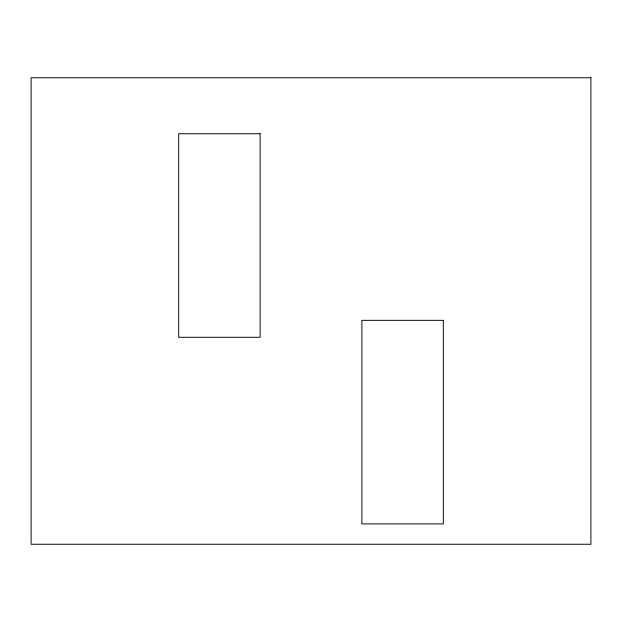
<?xml version="1.0" encoding="UTF-8"?>
<svg xmlns="http://www.w3.org/2000/svg" width="622" height="622" viewBox="0 0 622 622"><rect width="100%" height="100%" fill="white"/><g stroke="black" fill="none" stroke-linecap="round" stroke-linejoin="round"><path stroke-width="0.93" d="M590.9 77.75L31.1 77.75L31.1 544.25L590.9 544.25L590.9 77.75M260.113 133.73L178.685 133.73L178.685 337.295L260.113 337.295L260.113 133.73M443.315 320.33L361.887 320.33L361.887 523.895L443.315 523.895L443.315 320.33"/></g></svg>
